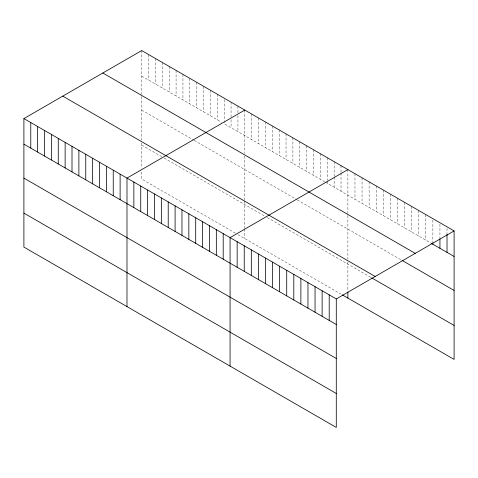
<?xml version="1.0" encoding="UTF-8"?>
<svg xmlns="http://www.w3.org/2000/svg" width="478" height="478" viewBox="0 0 478 478"><rect width="100%" height="100%" fill="white"/><g stroke="black" fill="none" stroke-linecap="round" stroke-linejoin="round"><path stroke-width="0.36" stroke-dasharray="2.39 1.79" d="M141.715 76.122L221.684 122.29M324.771 181.807L224.182 123.736L224.182 121.543M325.399 182.172L430.929 243.099M141.715 110.089L193.572 140.03M194.193 140.389L296.659 199.547M297.28 199.906L401.317 259.972M141.715 145.091L161.707 156.635M164.205 158.075L264.794 216.152M267.292 217.592L371.059 277.503M235.427 233.168L141.715 179.065L141.715 170.909M237.93 234.614L341.017 294.131M447.02 228.293L447.02 233.401M439.939 224.2L439.939 238.074M432.859 220.113L432.859 242.017M425.779 214.568L425.779 240.123M418.698 210.475L418.698 236.036M411.618 206.388L411.618 231.95M404.537 202.302L404.537 227.857M397.451 198.215L397.451 223.77M390.371 194.128L390.371 219.683M383.29 190.035L383.29 215.596M376.21 185.948L376.21 211.509M369.13 181.861L369.13 207.416M362.049 177.774L362.049 203.329M354.969 173.687L354.969 199.242M347.888 169.6L347.888 213.499M347.888 215.536L347.888 259.225M347.888 262.028L347.888 291.305M341.017 165.627L341.017 172.2M341.017 172.934L341.017 191.188M334.146 161.66L334.146 176.268M334.146 176.997L334.146 187.221M327.269 157.692L327.269 180.331M327.269 181.06L327.269 183.253M320.397 153.725L320.397 179.286M313.526 149.757L313.526 175.318M306.655 145.79L306.655 171.345M299.784 141.823L299.784 167.378M292.906 137.855L292.906 163.41M286.035 133.888L286.035 159.443M279.164 129.92L279.164 155.475M272.293 125.953L272.293 151.508M265.421 121.986L265.421 147.541M258.544 118.018L258.544 143.573M251.673 114.051L251.673 139.606M244.802 110.083L244.802 153.301M244.802 156.019L244.802 200.407M244.802 201.107L244.802 228.388M244.802 229.07L244.802 238.582M237.93 106.11L237.93 112.683M237.93 115.604L237.93 131.671M231.059 102.143L231.059 116.752M231.059 119.667L231.059 127.704M224.182 99.639L224.182 120.814M217.311 94.208L217.311 119.769M210.44 90.24L210.44 115.801M203.568 86.273L203.568 111.828M196.691 82.306L196.691 107.861M189.82 78.338L189.82 103.893M182.949 74.371L182.949 99.926M176.077 70.403L176.077 95.959M169.206 66.436L169.206 91.991M162.329 62.469L162.329 88.024M155.458 58.501L155.458 84.056M148.586 54.534L148.586 80.089M141.715 50.566L141.715 94.465M141.715 96.502L141.715 140.191M141.715 142.994L141.715 168.19"/><path stroke-width="0.72" d="M23.9 118.58L336.285 298.935L336.285 427.434L23.9 247.084L23.9 118.58L141.715 50.566L454.1 230.916L454.1 359.42L342.266 294.848M244.802 110.083L126.987 178.097L126.987 306.601M347.888 169.6L230.073 237.614L230.073 366.118M336.285 298.935L454.1 230.916M431.568 243.469L454.1 256.477M102.836 73.009L415.221 253.364M401.962 260.343L454.1 290.445M62.779 96.138L375.164 276.493M371.705 277.879L454.1 325.446M23.9 144.141L336.285 324.496M23.9 178.109L336.285 358.464M23.9 213.11L336.285 393.466M447.02 234.13L447.02 252.384M439.939 238.809L439.939 248.297M432.859 242.752L432.859 244.21M347.888 291.98L347.888 298.099M329.205 294.848L329.205 320.403M322.124 290.761L322.124 316.317M315.044 286.675L315.044 312.23M307.963 282.588L307.963 308.143M300.883 278.495L300.883 304.056M293.803 274.408L293.803 299.969M286.722 270.321L286.722 295.876M279.642 266.234L279.642 291.789M272.562 262.147L272.562 287.702M265.481 258.054L265.481 283.615M258.401 253.967L258.401 279.528M251.314 249.88L251.314 275.436M244.234 245.794L244.234 271.349M237.154 241.707L237.154 267.262M223.202 233.646L223.202 259.207M216.331 229.679L216.331 255.24M209.46 225.712L209.46 251.273M202.582 221.744L202.582 247.305M195.711 217.777L195.711 243.332M188.84 213.809L188.84 239.364M181.969 209.842L181.969 235.397M175.097 205.875L175.097 231.43M168.22 201.907L168.22 227.462M161.349 197.94L161.349 223.495M154.478 193.972L154.478 219.527M147.606 190.005L147.606 215.56M140.735 186.038L140.735 211.593M133.858 182.07L133.858 207.625M120.115 174.129L120.115 199.69M113.244 170.162L113.244 195.723M106.373 166.195L106.373 191.756M99.496 162.227L99.496 187.788M92.624 158.26L92.624 183.815M85.753 154.292L85.753 179.847M78.882 150.325L78.882 175.88M72.005 146.358L72.005 171.913M65.133 142.39L65.133 167.945M58.262 138.423L58.262 163.978M51.391 134.455L51.391 160.011M44.52 130.488L44.52 156.043M37.643 126.521L37.643 152.076M30.771 122.553L30.771 148.108"/></g></svg>
